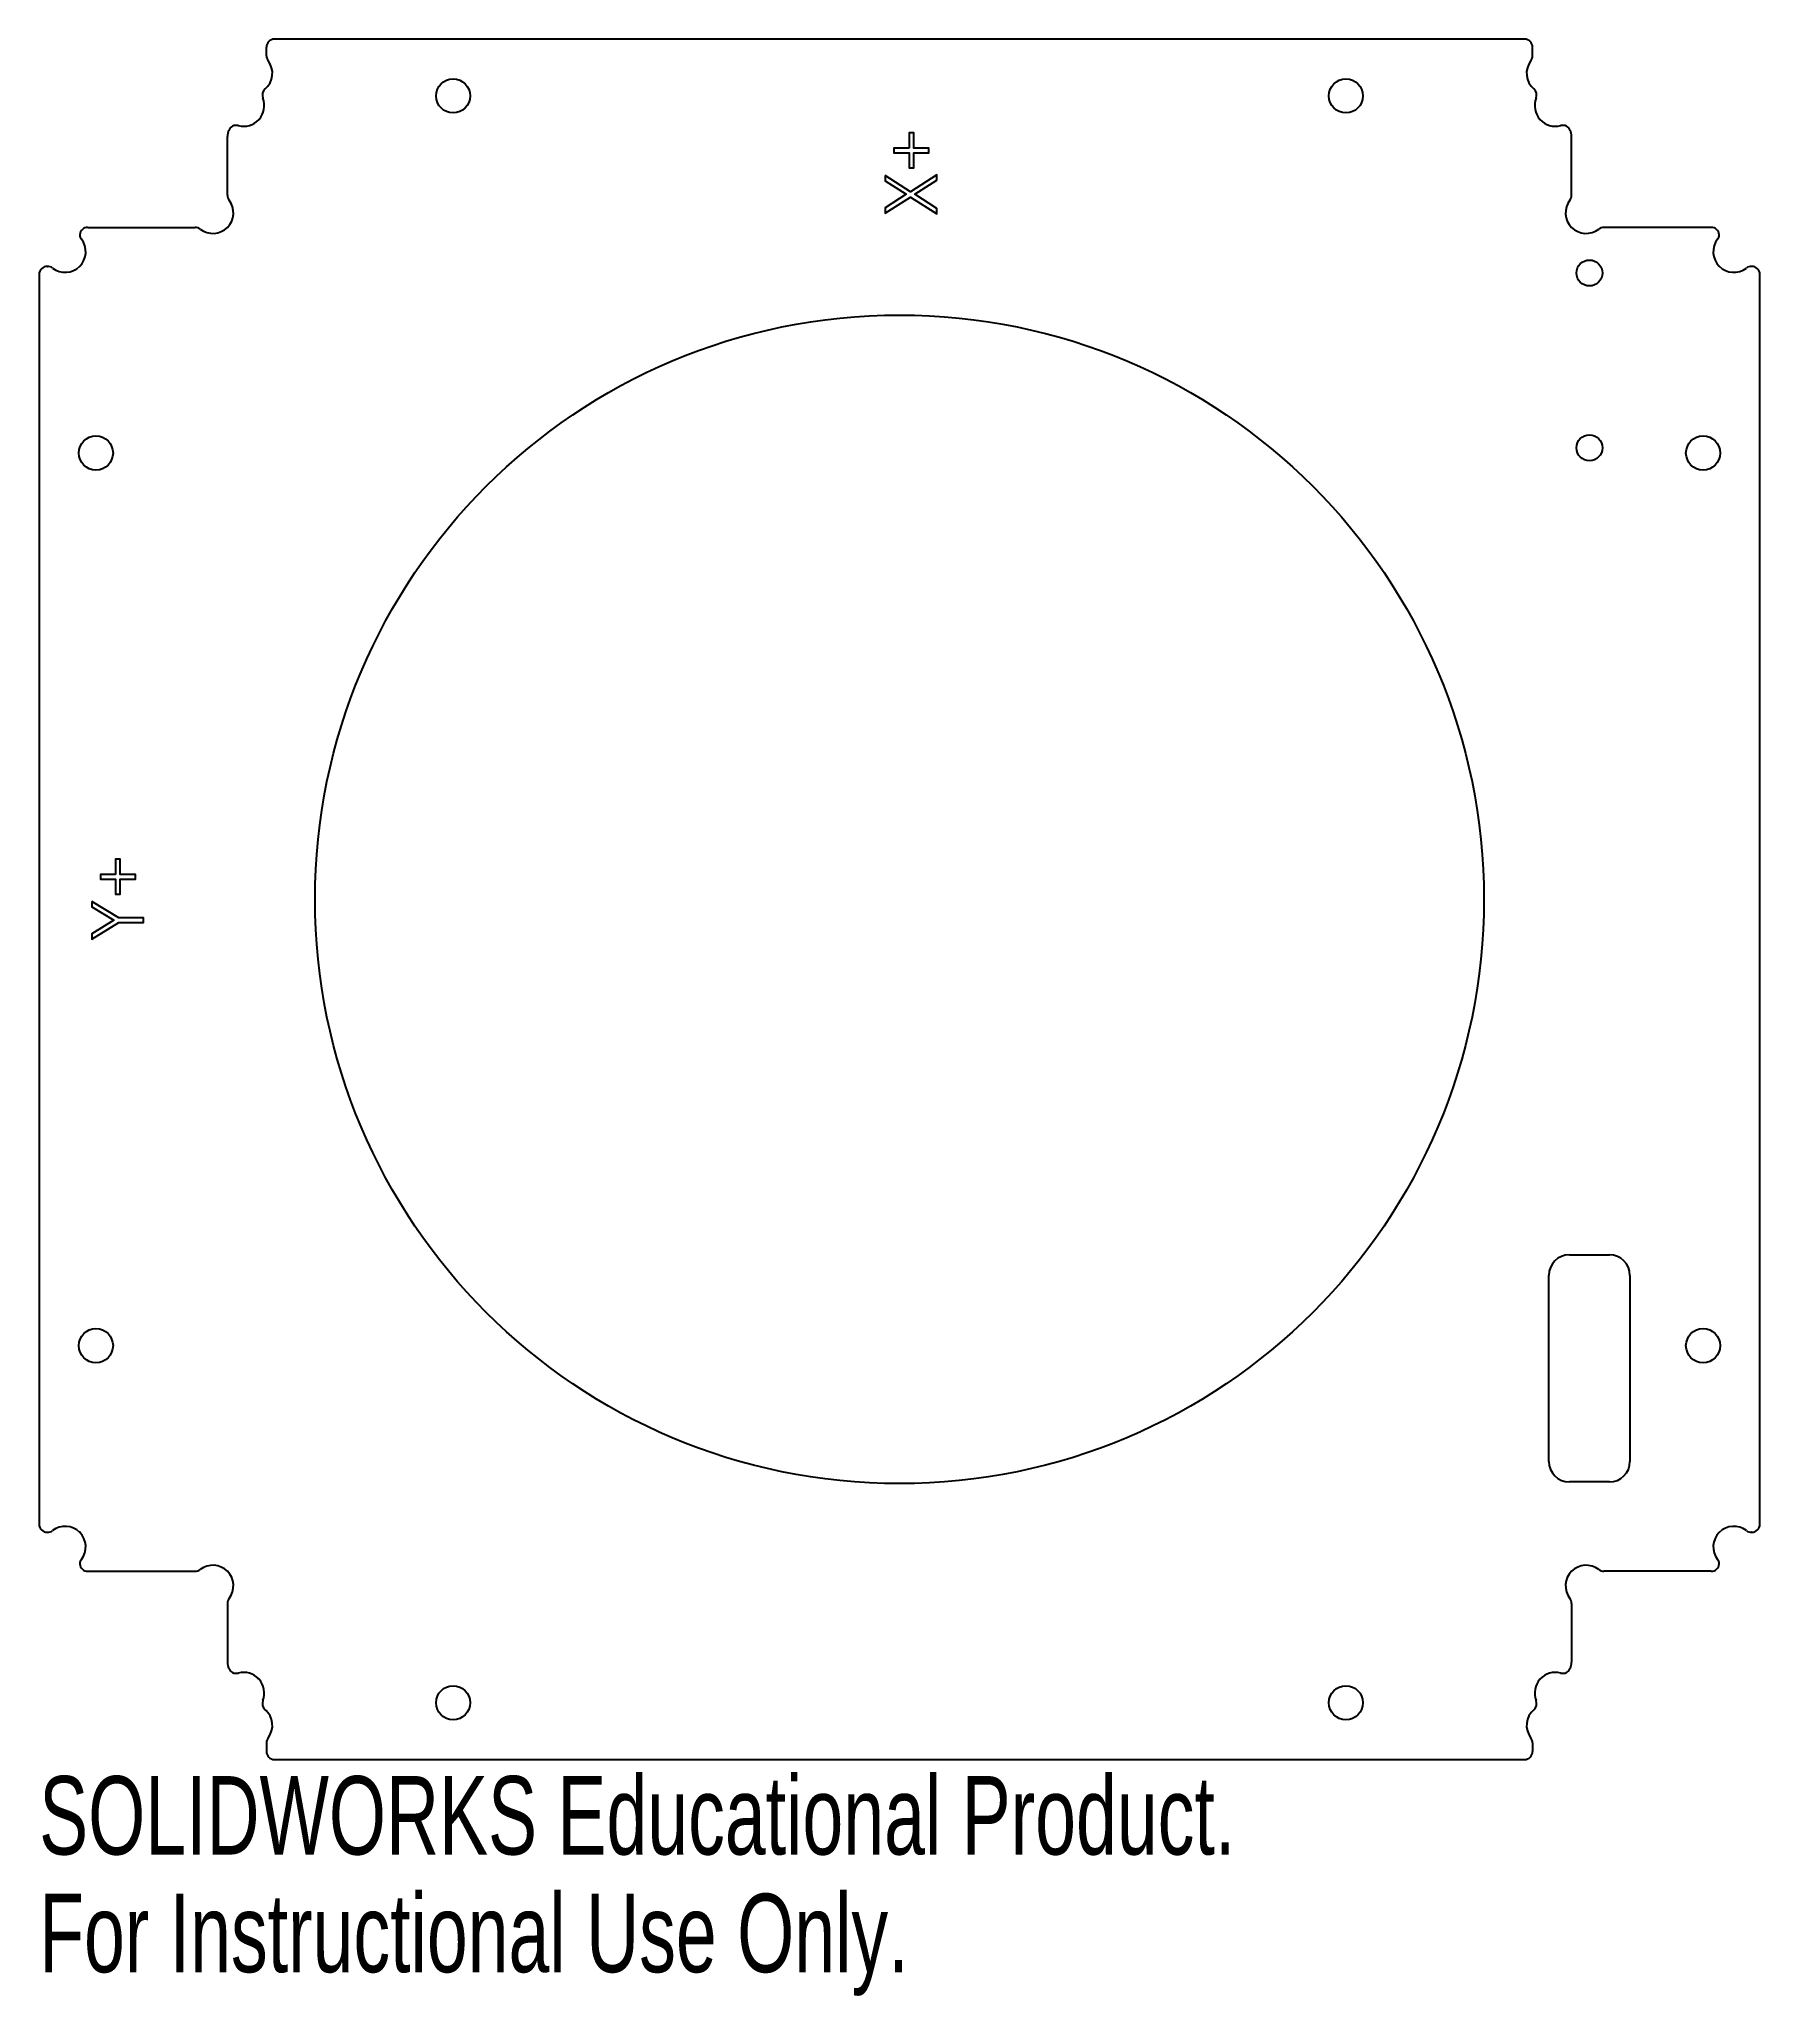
# Model space of a CAD drawing. Header units: millimetres. Extents: x -53 to 53, y -68 to 53.
import ezdxf

# ---------------------------------------------------------------- set-up
doc = ezdxf.new("R2010")
doc.units = ezdxf.units.MM
doc.header["$PDSIZE"] = -1
doc.styles.add('SLDTEXTSTYLE0', font='TXT', dxfattribs={"width": 0.7})

msp = doc.modelspace()

# ---------------------------------------------------------------- linework, layer by layer
at = {"color": 7, "linetype": 'Continuous', "lineweight": 25}
for p, q in [((-39, 51.98), (-39, 52.5)), ((38.5, 53), (-38.5, 53)), ((39, 51.98), (39, 52.5)), ((-41.4, 43.38), (-41.4, 47)), ((41.4, 43.38), (41.4, 47)), ((-50, 41.4), (-43.38, 41.4)), ((50, 41.4), (43.38, 41.4)), ((-52.5, 39), (-52.48, 39)), ((52.5, 39), (52.48, 39)), ((-53, 38.5), (-53, -38.5)), ((53, -38.5), (53, 38.5)), ((41.27, -21.9), (43.73, -21.9)), ((40, -34.63), (40, -23.17)), ((45, -23.17), (45, -34.63)), ((43.73, -35.9), (41.27, -35.9)), ((-52.5, -39), (-52.48, -39)), ((52.5, -39), (52.48, -39)), ((-50, -41.4), (-43.38, -41.4)), ((50, -41.4), (43.38, -41.4)), ((-41.4, -43.38), (-41.4, -47)), ((41.4, -43.38), (41.4, -47)), ((-39, -51.98), (-39, -52.5)), ((-38.5, -53), (38.5, -53)), ((39, -51.98), (39, -52.5))]:
    msp.add_line(p, q, dxfattribs=at)
at = {"color": 7, "linetype": 'Continuous', "flags": 128}
for points in [[(0.59, 46.29), (-0.35, 46.29), (-0.35, 46.29), (-0.35, 46), (-0.35, 46), (0.59, 46), (0.59, 46), (0.59, 45.07), (0.59, 45.07), (0.88, 45.07), (0.88, 45.07), (0.88, 46), (0.88, 46), (1.81, 46), (1.81, 46), (1.81, 46.29), (1.81, 46.29), (0.88, 46.29), (0.88, 46.29), (0.88, 47.22), (0.88, 47.22), (0.59, 47.22), (0.59, 47.22), (0.59, 46.29)], [(-0.88, 44.6), (-0.88, 44.27), (-0.88, 44.27), (0.42, 43.44), (0.42, 43.44), (-0.88, 42.61), (-0.88, 42.61), (-0.88, 42.28), (-0.88, 42.28), (0.68, 43.27), (0.68, 43.27), (2.3, 42.24), (2.3, 42.24), (2.3, 42.57), (2.3, 42.57), (0.94, 43.44), (0.94, 43.44), (2.3, 44.31), (2.3, 44.31), (2.3, 44.64), (2.3, 44.64), (0.68, 43.6), (0.68, 43.6), (-0.88, 44.6)], [(-48.29, 1.54), (-49.23, 1.54), (-49.23, 1.54), (-49.23, 1.25), (-49.23, 1.25), (-48.29, 1.25), (-48.29, 1.25), (-48.29, 0.32), (-48.29, 0.32), (-48.01, 0.32), (-48.01, 0.32), (-48.01, 1.25), (-48.01, 1.25), (-47.07, 1.25), (-47.07, 1.25), (-47.07, 1.54), (-47.07, 1.54), (-48.01, 1.54), (-48.01, 1.54), (-48.01, 2.47), (-48.01, 2.47), (-48.29, 2.47), (-48.29, 2.47), (-48.29, 1.54)], [(-49.76, -0.13), (-49.76, -0.46), (-49.76, -0.46), (-48.39, -1.29), (-48.39, -1.29), (-49.76, -2.12), (-49.76, -2.12), (-49.76, -2.45), (-49.76, -2.45), (-48.09, -1.43), (-48.09, -1.43), (-46.58, -1.43), (-46.58, -1.43), (-46.58, -1.15), (-46.58, -1.15), (-48.09, -1.15), (-48.09, -1.15), (-49.76, -0.13)]]:
    msp.add_lwpolyline(points, dxfattribs=at)
at = {"color": 7, "linetype": 'Continuous', "lineweight": 25}
for centre, radius in [((-27.5, 49.5), 1.05), ((27.5, 49.5), 1.05), ((42.5, 38.59), 0.8), ((0, 0), 36), ((-49.5, 27.5), 1.05), ((42.5, 27.82), 0.8), ((49.5, 27.5), 1.05), ((-49.5, -27.5), 1.05), ((49.5, -27.5), 1.05), ((-27.5, -49.5), 1.05), ((27.5, -49.5), 1.05)]:
    msp.add_circle(centre, radius, dxfattribs=at)
for centre, radius, start, end in [((-38.5, 52.5), 0.5, 90, 180), ((-38.5, 51.98), 0.5, 180, 217.829), ((38.5, 52.5), 0.5, 0, 90), ((38.5, 51.98), 0.5, 322.171, 0), ((-39.9, 50.9), 1.27, 310.3471, 37.829), ((39.9, 50.9), 1.27, 142.171, 229.6529), ((-38.75, 49.55), 0.5, 130.3471, 201.5804), ((38.75, 49.55), 0.5, 338.4196, 49.6529), ((-40.4, 48.9), 1.27, 254.7875, 21.5804), ((40.4, 48.9), 1.27, 158.4196, 285.2125), ((-40.4, 47), 1, 157.6604, 180), ((-40.86, 47.19), 0.5, 74.7875, 157.6604), ((40.86, 47.19), 0.5, 22.3396, 105.2125), ((40.4, 47), 1, 0, 22.3396), ((-42.3, 42.3), 1.27, 232.171, 37.829), ((-40.9, 43.38), 0.5, 180, 217.829), ((42.3, 42.3), 1.27, 142.171, 307.829), ((40.9, 43.38), 0.5, 322.171, 0), ((-50, 40.9), 0.5, 90, 175.2057), ((-43.38, 40.9), 0.5, 52.171, 90), ((43.38, 40.9), 0.5, 90, 127.829), ((50, 40.9), 0.5, 4.7943, 90), ((-51.4, 39.9), 1.27, 232.171, 37.829), ((-50, 40.98), 0.5, 184.7943, 217.829), ((51.4, 39.9), 1.27, 142.171, 307.829), ((50, 40.98), 0.5, 322.171, 355.2057), ((-52.5, 38.5), 0.5, 90, 180), ((-52.48, 38.5), 0.5, 52.171, 90), ((52.48, 38.5), 0.5, 90, 127.829), ((52.5, 38.5), 0.5, 0, 90), ((41.27, -23.17), 1.27, 90, 180), ((43.73, -23.17), 1.27, 0, 90), ((41.27, -34.63), 1.27, 180, 270), ((43.73, -34.63), 1.27, 270, 0), ((-52.5, -38.5), 0.5, 180, 270), ((52.5, -38.5), 0.5, 270, 0), ((-52.48, -38.5), 0.5, 270, 307.829), ((-51.4, -39.9), 1.27, 322.171, 127.829), ((51.4, -39.9), 1.27, 52.171, 217.829), ((52.48, -38.5), 0.5, 232.171, 270), ((-50, -40.98), 0.5, 142.171, 175.2057), ((-50, -40.9), 0.5, 184.7943, 270), ((50, -40.9), 0.5, 270, 355.2057), ((50, -40.98), 0.5, 4.7943, 37.829), ((-43.38, -40.9), 0.5, 270, 307.829), ((-42.3, -42.3), 1.27, 322.171, 127.829), ((42.3, -42.3), 1.27, 52.171, 217.829), ((43.38, -40.9), 0.5, 232.171, 270), ((-40.9, -43.38), 0.5, 142.171, 180), ((40.9, -43.38), 0.5, 0, 37.829), ((-40.4, -47), 1, 180, 202.3396), ((40.4, -47), 1, 337.6604, 360), ((-40.86, -47.19), 0.5, 202.3396, 285.2125), ((-40.4, -48.9), 1.27, 338.4196, 105.2125), ((40.4, -48.9), 1.27, 74.7875, 201.5804), ((40.86, -47.19), 0.5, 254.7875, 337.6604), ((-38.75, -49.55), 0.5, 158.4196, 229.6529), ((38.75, -49.55), 0.5, 310.3471, 21.5804), ((-39.9, -50.9), 1.27, 322.171, 49.6529), ((39.9, -50.9), 1.27, 130.3471, 217.829), ((-38.5, -51.98), 0.5, 142.171, 180), ((38.5, -51.98), 0.5, 0, 37.829), ((-38.5, -52.5), 0.5, 180, 270), ((38.5, -52.5), 0.5, 270, 0)]:
    msp.add_arc(centre, radius, start, end, dxfattribs=at)
at = {"color": 7, "linetype": 'Continuous'}
for p in [(-50.5, -39), (-39.5, -48), (-39, -50)]:
    msp.add_point(p, dxfattribs=at)

# ---------------------------------------------------------------- texts
at = {"color": 7, "linetype": 'Continuous', "char_height": 4.8336, "attachment_point": 1, "style": 'SLDTEXTSTYLE0'}
for s, insert in [('SOLIDWORKS Educational Product.', (-53, -54.02)), ('For Instructional Use Only.', (-53, -61.27))]:
    msp.add_mtext(s, dxfattribs=dict(at, insert=insert))

doc.saveas('drawing.dxf')
